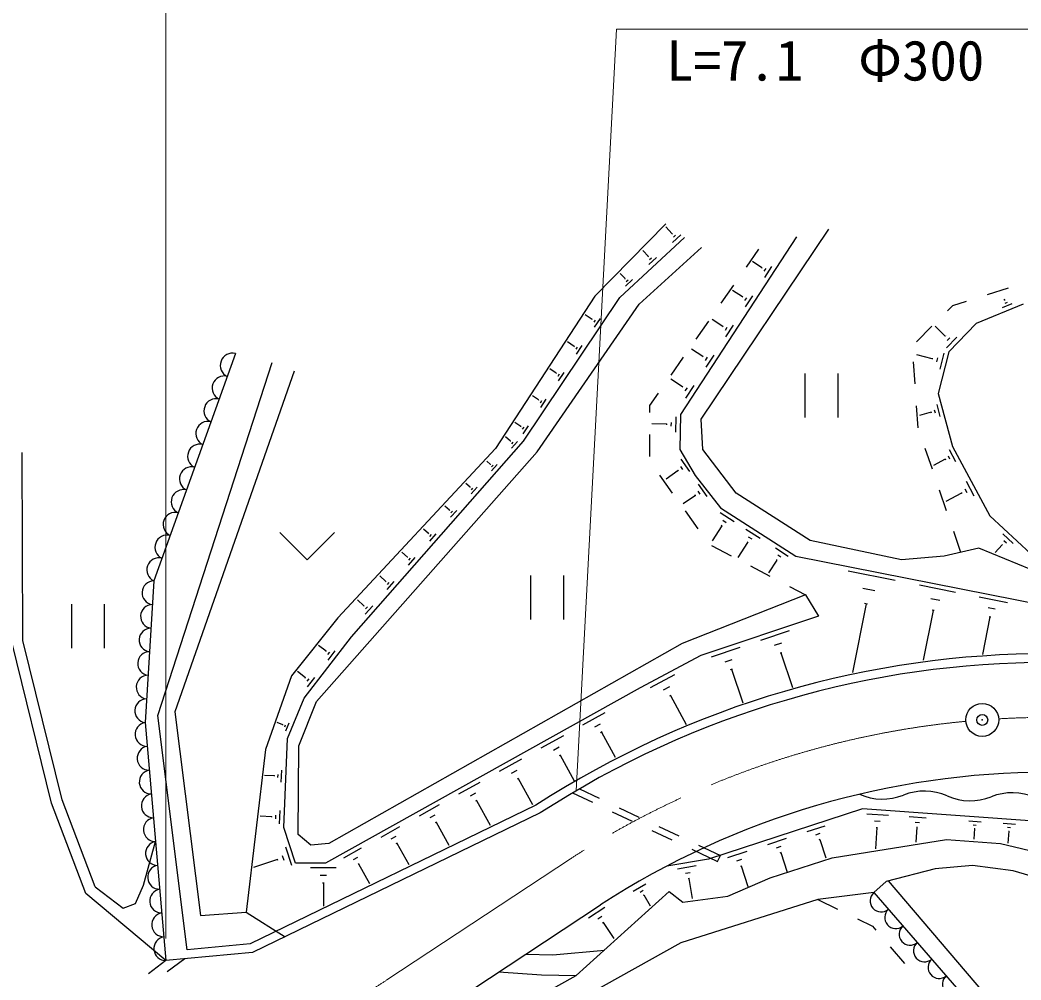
# Model space of a CAD drawing. Units: millimetres, scale not verified. Extents: x 40000 to 680000, y 20000 to 380000.
# Drawn here: x 126486 to 172056, y 289249 to 332959 of the extents above; entities that cross this region are included whole.
import ezdxf
from ezdxf.enums import TextEntityAlignment as Align

# ---------------------------------------------------------------- set-up
doc = ezdxf.new("R2010")
doc.units = ezdxf.units.MM
doc.header["$LTSCALE"] = 1000
doc.header["$PDMODE"] = 32
doc.header["$PDSIZE"] = 500
doc.linetypes.add('CHAIN', pattern=[18.5, 12, -1.5, 3.5, -1.5])
for name, color, linetype, lineweight in [('M-BGD', 7, 'Continuous', 25), ('M-BMK', 2, 'CHAIN', 13), ('M-BMK-SRVR', 3, 'Continuous', 25), ('M-STR-HTXT', 7, 'Continuous', 13)]:
    doc.layers.add(name, color=color, linetype=linetype, lineweight=lineweight)
doc.styles.add('ＭＳ ゴシック', font='')
doc.styles.get('ＭＳ ゴシック').set_extended_font_data('MS Gothic')

msp = doc.modelspace()

# ---------------------------------------------------------------- linework, layer by layer
at = {"layer": 'M-BGD'}
for p, q in [((155885, 323674), (152652, 320382)), ((156177, 323224), (155889, 323535)), ((156165, 323214), (156189, 323235)), ((156198, 322828), (156571, 323174)), ((156234, 323069), (156327, 323156)), ((157489, 314783), (163305, 323428)), ((153787, 320321), (156731, 323050)), ((161838, 323081), (156555, 314997)), ((154667, 320026), (157512, 322594)), ((155094, 322192), (154839, 322466)), ((155083, 322182), (155105, 322202)), ((160109, 322532), (159538, 321711)), ((155113, 321823), (155460, 322145)), ((155147, 322048), (155234, 322128)), ((160261, 321677), (159831, 321958)), ((160395, 321239), (160716, 321730)), ((154035, 321183), (153814, 321422)), ((160251, 321662), (160271, 321693)), ((160368, 321520), (160449, 321643)), ((154025, 321174), (154046, 321193)), ((154054, 320841), (154376, 321139)), ((154085, 321049), (154165, 321124)), ((158967, 320890), (158396, 320069)), ((152652, 320382), (148126, 313446)), ((159377, 320351), (158921, 320649)), ((159367, 320335), (159388, 320367)), ((159517, 319895), (159851, 320406)), ((170533, 320463), (171487, 320764)), ((149406, 313785), (153787, 320321)), ((150035, 313304), (154667, 320026)), ((159489, 320187), (159572, 320314)), ((168710, 319723), (168954, 319966)), ((168954, 319966), (169579, 320163)), ((172161, 320027), (170023, 319145)), ((171643, 320030), (171204, 319848)), ((171315, 320202), (171294, 320253)), ((171329, 320208), (171302, 320197)), ((171424, 320093), (171315, 320048)), ((152533, 319327), (152220, 319537)), ((152524, 319315), (152541, 319340)), ((152619, 319197), (152686, 319297)), ((152638, 318967), (152906, 319366)), ((157825, 319248), (157254, 318427)), ((158481, 319004), (157997, 319321)), ((158470, 318988), (158492, 319021)), ((158626, 318531), (158973, 319062)), ((167296, 318308), (168003, 319015)), ((168611, 318563), (168146, 319016)), ((170023, 319145), (168767, 317855)), ((158597, 318834), (158683, 318967)), ((168626, 318578), (168597, 318547)), ((151714, 318097), (151412, 318299)), ((151706, 318084), (151723, 318109)), ((151818, 317743), (152081, 318135)), ((169138, 318522), (168666, 318038)), ((168816, 318482), (168698, 318361)), ((136294, 317769), (132576, 307419)), ((151799, 317969), (151865, 318067)), ((157571, 317639), (157060, 317973)), ((157560, 317622), (157583, 317656)), ((157722, 317148), (158081, 317698)), ((168013, 317538), (167310, 317713)), ((168767, 317855), (168292, 315955)), ((168546, 317795), (168362, 317059)), ((132757, 301292), (137961, 317360)), ((156683, 317606), (156112, 316785)), ((157692, 317462), (157782, 317600)), ((167234, 316391), (167162, 317388)), ((168018, 317561), (168007, 317515)), ((168257, 317575), (168210, 317390)), ((138969, 316969), (133538, 301454)), ((150901, 316874), (150610, 317069)), ((150893, 316862), (150909, 316886)), ((150984, 316748), (151049, 316844)), ((151003, 316527), (151260, 316911)), ((162219, 316866), (162219, 314866)), ((163719, 316866), (163719, 314866)), ((156649, 316253), (156109, 316606)), ((156637, 316235), (156660, 316271)), ((156805, 315744), (157178, 316315)), ((150093, 315658), (149812, 315846)), ((155542, 315964), (155149, 315400)), ((156773, 316070), (156867, 316213)), ((168292, 315955), (168937, 313545)), ((150085, 315646), (150101, 315670)), ((150174, 315535), (150237, 315629)), ((150193, 315318), (150445, 315695)), ((155149, 315400), (155149, 315087)), ((167378, 314396), (167306, 315393)), ((168218, 315457), (168365, 314911)), ((156342, 314199), (156353, 314896)), ((156555, 314997), (156528, 313396)), ((167964, 315096), (167436, 314955)), ((167959, 315114), (167968, 315079)), ((168109, 315209), (168146, 315072)), ((149290, 314450), (149019, 314631)), ((149282, 314439), (149297, 314462)), ((149387, 314117), (149635, 314486)), ((155930, 314555), (155249, 314566)), ((155929, 314533), (155930, 314576)), ((156137, 314464), (156140, 314638)), ((157569, 313396), (157489, 314783)), ((149369, 314330), (149431, 314422)), ((155149, 314087), (155149, 313087)), ((141577, 304880), (149406, 313785)), ((148811, 313779), (148589, 313974)), ((148803, 313770), (148820, 313789)), ((148860, 313467), (149127, 313771)), ((148869, 313661), (148936, 313737)), ((168937, 313545), (170634, 310390)), ((126610, 304706), (126584, 313268)), ((139990, 301924), (150035, 313304)), ((148126, 313446), (140955, 305746)), ((156528, 313396), (157222, 312222)), ((159090, 311421), (157569, 313396)), ((168022, 312503), (167698, 313449)), ((168735, 313112), (168807, 312977)), ((168788, 313401), (169078, 312862)), ((147904, 312726), (147733, 312877)), ((147896, 312717), (147912, 312735)), ((147950, 312432), (148202, 312718)), ((147958, 312615), (148021, 312686)), ((156666, 312488), (156568, 312629)), ((156982, 312395), (156590, 312957)), ((168609, 312957), (168074, 312669)), ((168600, 312974), (168618, 312940)), ((155598, 312232), (156181, 311419)), ((156448, 312441), (155899, 312058)), ((156461, 312423), (156436, 312458)), ((157222, 312222), (158369, 310754)), ((146978, 311691), (146786, 311860)), ((157766, 311270), (157374, 311832)), ((169563, 311959), (169917, 311300)), ((146970, 311682), (146987, 311701)), ((147027, 311382), (147292, 311683)), ((147036, 311574), (147102, 311649)), ((157233, 311316), (156683, 310933)), ((157245, 311298), (157220, 311333)), ((157450, 311363), (157352, 311504)), ((162452, 309260), (159090, 311421)), ((168672, 310611), (168347, 311557)), ((169345, 311417), (168633, 311034)), ((169334, 311438), (169356, 311396)), ((169498, 311605), (169587, 311441)), ((146039, 310642), (145826, 310829)), ((146031, 310632), (146048, 310651)), ((146090, 310316), (146369, 310633)), ((146100, 310518), (146169, 310598)), ((156764, 310607), (157347, 309794)), ((159004, 310108), (158359, 310523)), ((158369, 310754), (161811, 308540)), ((170634, 310390), (172500, 308659)), ((158432, 309928), (157994, 309248)), ((158452, 309915), (158412, 309941)), ((158637, 310070), (158476, 310174)), ((138309, 309622), (139559, 308372)), ((140809, 309622), (139559, 308372)), ((145087, 309577), (144852, 309783)), ((145078, 309566), (145096, 309587)), ((145140, 309235), (145432, 309568)), ((145150, 309448), (145223, 309531)), ((160181, 309351), (159535, 309766)), ((169321, 308720), (168996, 309665)), ((171233, 309561), (171704, 309124)), ((157969, 309027), (158855, 308563)), ((159609, 309171), (159171, 308490)), ((159629, 309158), (159589, 309184)), ((159814, 309313), (159653, 309417)), ((166614, 308379), (162452, 309260)), ((171206, 309060), (170879, 308707)), ((171191, 309074), (171221, 309046)), ((171278, 309256), (171396, 309147)), ((144120, 308496), (143864, 308722)), ((161455, 308531), (160874, 308905)), ((161125, 308497), (160979, 308590)), ((161811, 308540), (174352, 306058)), ((168562, 308540), (166614, 308379)), ((170136, 308913), (168562, 308540)), ((178781, 305338), (170136, 308913)), ((144111, 308485), (144130, 308507)), ((144176, 308139), (144482, 308487)), ((144187, 308361), (144263, 308448)), ((159741, 308099), (160627, 307636)), ((160940, 308369), (160562, 307782)), ((160958, 308358), (160922, 308381)), ((143140, 307400), (142861, 307646)), ((149723, 307662), (149723, 305662)), ((151223, 307662), (151223, 305662)), ((166323, 307443), (164188, 307865)), ((132576, 307419), (132180, 300972)), ((143130, 307389), (143150, 307412)), ((143198, 307026), (143518, 307390)), ((143209, 307259), (143289, 307350)), ((161513, 307172), (162241, 306791)), ((169074, 306899), (167430, 307224)), ((162241, 306791), (156631, 304563)), ((162241, 306791), (162839, 305808)), ((165395, 306961), (164862, 307067)), ((128823, 306360), (128823, 304360)), ((130323, 306360), (130323, 304360)), ((142145, 306289), (141844, 306553)), ((142135, 306277), (142156, 306300)), ((142206, 305898), (142541, 306278)), ((142218, 306141), (142301, 306236)), ((165002, 306373), (164384, 303250)), ((165069, 306360), (164935, 306387)), ((168360, 306527), (167949, 306609)), ((171447, 306429), (170150, 306686)), ((162839, 305808), (157485, 304018)), ((168057, 306075), (167610, 303815)), ((168108, 306065), (168005, 306085)), ((170644, 305779), (170306, 304068)), ((170883, 306136), (170559, 306200)), ((170685, 305771), (170604, 305787)), ((140955, 305746), (138839, 303101)), ((139423, 302079), (141577, 304880)), ((160212, 304719), (161521, 305157)), ((127925, 297303), (126110, 304644)), ((128404, 297452), (126610, 304706)), ((140419, 304220), (140075, 304485)), ((156631, 304563), (140541, 295471)), ((160834, 304490), (161162, 304600)), ((140409, 304207), (140429, 304234)), ((140504, 304072), (140584, 304176)), ((140509, 303818), (140831, 304237)), ((157485, 304018), (154720, 302545)), ((157963, 303966), (159269, 304403)), ((161089, 304138), (161170, 304166)), ((161129, 304152), (161659, 302570)), ((158584, 303738), (158910, 303848)), ((138839, 303101), (137663, 299750)), ((139477, 303011), (139117, 303288)), ((155194, 302571), (156302, 303161)), ((158837, 303387), (158919, 303415)), ((158878, 303401), (159391, 301868)), ((139467, 302998), (139488, 303024)), ((139565, 302858), (139648, 302966)), ((139570, 302598), (139901, 303028)), ((155787, 302460), (156064, 302607)), ((154720, 302545), (140392, 294573)), ((156067, 302183), (156137, 302220)), ((156102, 302201), (156807, 300877)), ((138669, 300247), (139423, 302079)), ((139184, 299910), (139990, 301924)), ((134090, 290624), (132757, 301292)), ((133538, 301454), (134709, 292184)), ((152111, 300865), (153119, 301426)), ((132180, 300972), (133129, 290131)), ((138448, 300867), (138197, 300970)), ((138443, 300855), (138453, 300878)), ((138540, 300775), (138578, 300867)), ((138594, 300590), (138746, 300960)), ((152658, 300773), (152909, 300913)), ((150219, 299812), (151241, 300381)), ((152920, 300523), (152983, 300558)), ((152952, 300540), (153587, 299399)), ((138489, 296189), (138669, 300247)), ((139146, 295869), (139184, 299910)), ((150773, 299719), (151029, 299861)), ((137663, 299750), (136782, 292344)), ((151039, 299466), (151103, 299501)), ((151071, 299483), (151717, 298323)), ((148317, 298754), (149331, 299318)), ((138065, 298541), (137622, 298561)), ((138065, 298524), (138066, 298558)), ((138226, 298466), (138232, 298602)), ((138380, 298254), (138405, 298799)), ((148867, 298661), (149120, 298802)), ((146468, 297725), (147430, 298260)), ((149131, 298410), (149195, 298445)), ((149163, 298428), (149823, 297242)), ((146989, 297637), (147230, 297771)), ((151640, 297767), (152544, 297339)), ((151954, 297950), (152858, 297523)), ((129484, 293184), (127925, 297303)), ((129905, 293483), (128404, 297452)), ((149974, 297204), (136960, 290894)), ((144670, 296725), (145581, 297232)), ((147240, 297399), (147300, 297432)), ((147270, 297415), (147889, 296304)), ((150171, 296855), (137069, 290503)), ((137947, 296678), (137423, 296701)), ((137947, 296659), (137948, 296697)), ((138125, 296594), (138132, 296746)), ((138297, 296360), (138323, 296964)), ((145164, 296641), (145392, 296768)), ((153448, 296911), (154352, 296484)), ((153761, 297095), (154665, 296668)), ((164841, 297036), (157827, 294756)), ((173579, 296422), (164841, 297036)), ((165043, 296821), (166030, 296752)), ((166970, 296686), (167732, 296632)), ((142922, 295752), (143784, 296232)), ((145401, 296415), (145458, 296447)), ((145430, 296431), (146008, 295392)), ((155569, 296240), (156473, 295812)), ((162324, 296008), (163139, 296273)), ((165392, 296499), (165639, 296482)), ((167240, 296437), (167430, 296424)), ((169683, 296495), (170242, 296456)), ((169881, 296313), (170020, 296303)), ((171240, 296386), (171807, 296346)), ((139028, 294573), (138489, 296189)), ((139725, 295391), (139146, 295869)), ((143389, 295673), (143605, 295793)), ((155256, 296056), (156160, 295629)), ((162709, 295862), (162913, 295929)), ((165495, 296194), (165427, 295227)), ((165464, 296196), (165526, 296192)), ((167319, 296202), (167271, 295523)), ((167295, 296203), (167343, 296200)), ((169939, 296140), (169905, 295655)), ((169921, 296142), (169956, 296139)), ((171441, 296201), (171583, 296191)), ((171500, 296026), (171462, 295483)), ((171482, 296027), (171517, 296024)), ((132109, 293564), (132655, 295551)), ((138569, 295318), (138849, 294477)), ((140541, 295471), (139725, 295391)), ((143614, 295460), (143668, 295490)), ((143641, 295475), (144180, 294506)), ((157377, 295385), (158372, 294914)), ((160531, 295425), (161381, 295701)), ((160933, 295273), (161145, 295343)), ((162865, 295643), (162916, 295659)), ((162891, 295651), (163164, 294811)), ((163453, 294811), (168668, 295649)), ((168668, 295649), (171127, 295463)), ((171127, 295463), (176975, 294047)), ((138422, 294919), (138492, 294708)), ((141223, 294806), (142037, 295259)), ((141664, 294732), (141867, 294845)), ((157064, 295201), (158243, 294643)), ((158243, 294643), (158372, 294914)), ((158703, 294831), (159589, 295119)), ((161095, 295044), (161149, 295062)), ((161122, 295053), (161411, 294164)), ((138204, 294729), (137114, 294366)), ((138196, 294756), (138213, 294703)), ((140392, 294573), (139028, 294573)), ((141876, 294530), (141927, 294559)), ((141901, 294544), (142403, 293644)), ((157827, 294756), (155926, 294433)), ((156417, 294314), (157272, 294459)), ((159121, 294673), (159343, 294745)), ((159291, 294434), (159346, 294452)), ((159318, 294443), (159623, 293505)), ((160640, 293898), (163453, 294811)), ((169855, 294469), (168143, 294313)), ((171701, 294224), (169855, 294469)), ((139710, 294373), (140883, 294373)), ((140150, 294022), (140443, 294022)), ((156781, 294112), (156995, 294148)), ((168143, 294313), (165919, 293735)), ((176905, 292645), (171701, 294224)), ((129905, 293483), (131174, 292520)), ((131739, 292727), (132109, 293564)), ((140260, 293670), (140333, 293670)), ((140297, 293670), (140297, 292612)), ((154396, 293293), (154970, 293634)), ((156905, 293869), (156958, 293878)), ((156932, 293874), (157088, 292955)), ((158703, 293060), (160640, 293898)), ((165919, 293735), (165363, 293225)), ((166006, 293757), (196628, 257978)), ((133129, 290131), (129484, 293184)), ((151812, 289446), (156040, 293283)), ((154714, 293249), (154857, 293334)), ((154869, 293108), (154905, 293130)), ((154887, 293119), (155176, 292632)), ((156040, 293283), (156654, 292799)), ((156654, 292799), (158703, 293060)), ((165363, 293225), (162811, 292912)), ((165363, 293225), (196269, 257652)), ((131174, 292520), (131739, 292727)), ((144569, 287169), (152908, 292671)), ((152364, 292072), (153112, 292565)), ((162811, 292912), (156575, 290947)), ((162811, 292912), (163710, 292474)), ((134709, 292184), (136782, 292344)), ((136782, 292344), (138550, 291220)), ((152793, 292033), (152979, 292156)), ((153011, 291855), (153057, 291885)), ((153034, 291870), (153521, 291131)), ((164609, 292035), (165297, 291700)), ((165297, 291700), (165449, 291522)), ((136960, 290894), (134090, 290624)), ((156575, 290947), (152389, 288598)), ((166100, 290762), (166750, 290002)), ((137069, 290503), (133129, 290131)), ((149510, 290429), (150737, 290391)), ((150737, 290391), (153094, 290610)), ((133129, 290131), (132329, 289532)), ((133989, 290212), (133188, 289613)), ((148280, 289617), (150224, 289482)), ((148701, 287733), (151812, 289446)), ((150224, 289482), (151812, 289446))]:
    msp.add_line(p, q, dxfattribs=at)
for centre, radius, start, end in [((136155, 317234), 552, 75.4199, 245.0545), ((135784, 316199), 552, 75.4199, 245.0545), ((135412, 315165), 552, 75.4199, 245.0545), ((135040, 314130), 552, 75.4199, 245.0545), ((134668, 313095), 552, 75.4199, 245.0545), ((134296, 312060), 552, 75.4199, 245.0545), ((133924, 311025), 552, 75.4199, 245.0545), ((133552, 309990), 552, 75.4199, 245.0545), ((133181, 308955), 552, 75.4199, 245.0545), ((132809, 307920), 552, 75.4199, 245.0545), ((132581, 306879), 540, 90.5554, 262.4171), ((132515, 305805), 540, 90.5554, 262.4171), ((132449, 304730), 540, 90.5554, 262.4171), ((132383, 303656), 540, 90.5554, 262.4171), ((173308, 261205), 42900, 56.9111, 122.9515), ((173308, 261205), 42500, 56.9336, 122.9848), ((132317, 302581), 540, 90.5554, 262.4171), ((132251, 301507), 540, 90.5554, 262.4171), ((132271, 300433), 546, 99.6381, 270.3713), ((132366, 299349), 546, 99.6381, 270.3713), ((132461, 298265), 546, 99.6381, 270.3713), ((173308, 261205), 37500, 57.2442, 122.9571), ((132556, 297181), 546, 99.6381, 270.3713), ((165746, 300084), 2600, 246.2856, 291.5253), ((167654, 295247), 2600, 66.2856, 111.5253), ((169746, 300008), 2600, 246.2856, 291.5253), ((171654, 295171), 2600, 66.2856, 111.5253), ((132651, 296097), 546, 99.6381, 270.3713), ((132746, 295013), 546, 99.6381, 270.3713), ((132841, 293929), 546, 99.6381, 270.3713), ((132936, 292845), 546, 99.6381, 270.3713), ((165693, 292848), 501, 131.1336, 310.8343), ((133031, 291761), 546, 99.6381, 270.3713), ((166350, 292091), 501, 131.1336, 310.8343), ((167008, 291334), 501, 131.1336, 310.8343), ((129425, 310124), 27500, 223.0763, 303.4143), ((133126, 290677), 546, 99.6381, 270.3713), ((167666, 290577), 501, 131.1336, 310.8343), ((168323, 289820), 501, 131.1336, 310.8343), ((168981, 289063), 501, 131.1336, 310.8343)]:
    msp.add_arc(centre, radius, start, end, dxfattribs=at)
at = {"layer": 'M-BMK'}
msp.add_line((143192, 289256), (151540, 294763), dxfattribs=at)
for centre, radius, start, end in [((173308, 261205), 40000, 95.3974, 122.9716), ((173308, 261205), 40000, 57.0816, 93.2488), ((129425, 310124), 25000, 223.201, 303.4143)]:
    msp.add_arc(centre, radius, start, end, dxfattribs=at)
at = {"layer": 'M-BMK-SRVR'}
msp.add_circle((170293, 301091), 750, dxfattribs=at)
msp.add_point((170293, 301091), dxfattribs=at)
at = {"layer": 'M-STR-HTXT'}
for p, q in [((133129, 291131), (133129, 345741)), ((153645, 332535), (151810, 297867)), ((153645, 332535), (172645, 332535))]:
    msp.add_line(p, q, dxfattribs=at)

# ---------------------------------------------------------------- texts
at = {"layer": 'M-STR-HTXT', "style": 'ＭＳ ゴシック'}
msp.add_text('L=7.1\u3000Φ300', height=1833, dxfattribs=at).set_placement((163145, 332035), align=Align.TOP_CENTER)

doc.saveas('drawing.dxf')
